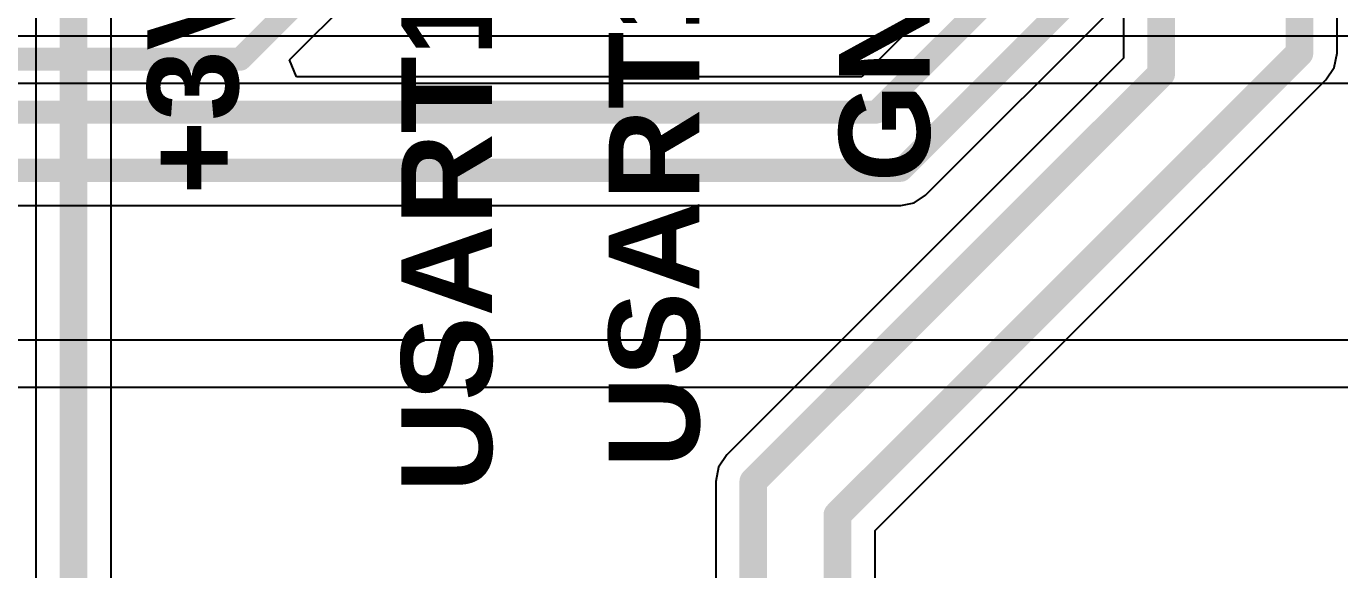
# Model space of a CAD drawing. Header units: inches. Extents: x 0 to 5401, y 0 to 5414.
# Drawn here: x 71.21 to 85.69, y 39.56 to 45.55 of the extents above; entities that cross this region are included whole.
import ezdxf

# ---------------------------------------------------------------- set-up
doc = ezdxf.new("R2010")
doc.units = ezdxf.units.IN
for name, color, linetype in [('Bottom Layer', 5, 'Continuous'), ('Layer 2', 76, 'Continuous'), ('Top Layer', 1, 'Continuous'), ('Top Overlay', 2, 'Continuous')]:
    doc.layers.add(name, color=color, linetype=linetype)
doc.styles.add('Arial_Bold', font='', dxfattribs={"height": 0.2})
doc.styles.get('Arial_Bold').set_extended_font_data('Arial', bold=True)

msp = doc.modelspace()

# ---------------------------------------------------------------- linework, layer by layer
at = {"layer": 'Bottom Layer'}
for p, q in [((71.315, 50.844), (71.315, 22.047)), ((85.657, 45.256), (85.657, 49.777)), ((83.304, 48.894), (83.304, 45.199)), ((72.144, 21.875), (72.144, 46.12)), ((83.304, 45.199), (78.929, 40.824)), ((85.625, 45.098), (85.657, 45.256)), ((85.535, 44.963), (85.625, 45.098)), ((80.564, 39.991), (85.535, 44.963)), ((78.839, 40.69), (78.808, 40.531)), ((78.929, 40.824), (78.839, 40.69)), ((78.808, 40.531), (78.808, 19.272)), ((80.564, 30.803), (80.564, 39.991))]:
    msp.add_line(p, q, dxfattribs=at)
for points in [[(71.73, 21.875, 0.305, 0.305, 0), (71.73, 50.844, 0.305, 0.305, 0)], [(85.242, 45.256, 0.305, 0.305, 0), (85.242, 49.777, 0.305, 0.305, 0)], [(83.718, 45.028, 0.305, 0.305, 0), (83.718, 49.066, 0.305, 0.305, 0)], [(80.149, 40.163, 0.305, 0.305, 0), (85.242, 45.256, 0.305, 0.305, 0)], [(79.222, 40.531, 0.305, 0.305, 0), (83.718, 45.028, 0.305, 0.305, 0)], [(79.222, 19.272, 0.305, 0.305, 0), (79.222, 40.531, 0.305, 0.305, 0)], [(80.149, 30.632, 0.305, 0.305, 0), (80.149, 40.163, 0.305, 0.305, 0)]]:
    msp.add_lwpolyline(points, format="xyseb", dxfattribs=at)
for points in [[(85.166, 45.256, 0.152, 0.152, 1), (85.319, 45.256, 0.152, 0.152, 1)], [(85.166, 45.256, 0.152, 0.152, 1), (85.319, 45.256, 0.152, 0.152, 1)], [(83.642, 45.028, 0.152, 0.152, 1), (83.795, 45.028, 0.152, 0.152, 1)], [(83.642, 45.028, 0.152, 0.152, 1), (83.795, 45.028, 0.152, 0.152, 1)], [(79.146, 40.531, 0.152, 0.152, 1), (79.298, 40.531, 0.152, 0.152, 1)], [(79.146, 40.531, 0.152, 0.152, 1), (79.298, 40.531, 0.152, 0.152, 1)], [(80.073, 40.163, 0.152, 0.152, 1), (80.226, 40.163, 0.152, 0.152, 1)], [(80.073, 40.163, 0.152, 0.152, 1), (80.226, 40.163, 0.152, 0.152, 1)]]:
    msp.add_lwpolyline(points, format="xyseb", close=True, dxfattribs=at)
at = {"layer": 'Layer 2'}
for p, q in [((108.052, 45.444), (34.68, 45.444)), ((34.68, 44.926), (108.052, 44.926))]:
    msp.add_line(p, q, dxfattribs=at)
at = {"layer": 'Top Layer'}
for p, q in [((81.958, 46.533), (80.42, 44.995)), ((74.111, 45.183), (74.799, 45.871)), ((81.122, 43.689), (83.265, 45.831)), ((74.189, 44.995), (74.111, 45.183)), ((80.42, 44.995), (74.189, 44.995)), ((80.848, 43.575), (80.996, 43.604)), ((80.996, 43.604), (81.122, 43.689)), ((46.812, 43.575), (80.848, 43.575)), ((144.17, 42.091), (32.776, 42.091)), ((29.642, 41.573), (144.17, 41.573))]:
    msp.add_line(p, q, dxfattribs=at)
for points in [[(80.581, 44.606, 0.254, 0.254, 0), (82.347, 46.372, 0.254, 0.254, 0)], [(73.568, 45.189, 0.254, 0.254, 0), (74.525, 46.146, 0.254, 0.254, 0)], [(80.848, 43.963, 0.254, 0.254, 0), (82.99, 46.106, 0.254, 0.254, 0)], [(47.551, 45.189, 0.254, 0.254, 0), (73.568, 45.189, 0.254, 0.254, 0)], [(47.079, 44.606, 0.254, 0.254, 0), (80.581, 44.606, 0.254, 0.254, 0)], [(46.812, 43.963, 0.254, 0.254, 0), (80.848, 43.963, 0.254, 0.254, 0)]]:
    msp.add_lwpolyline(points, format="xyseb", dxfattribs=at)
for points in [[(73.504, 45.189, 0.127, 0.127, 1), (73.631, 45.189, 0.127, 0.127, 1)], [(73.504, 45.189, 0.127, 0.127, 1), (73.631, 45.189, 0.127, 0.127, 1)], [(80.518, 44.606, 0.127, 0.127, 1), (80.645, 44.606, 0.127, 0.127, 1)], [(80.518, 44.606, 0.127, 0.127, 1), (80.645, 44.606, 0.127, 0.127, 1)], [(80.784, 43.963, 0.127, 0.127, 1), (80.911, 43.963, 0.127, 0.127, 1)], [(80.784, 43.963, 0.127, 0.127, 1), (80.911, 43.963, 0.127, 0.127, 1)]]:
    msp.add_lwpolyline(points, format="xyseb", close=True, dxfattribs=at)

# ---------------------------------------------------------------- texts
at = {"layer": 'Top Overlay', "style": 'Arial_Bold'}
for s, p in [('USART1-RX', (78.628, 40.68)), ('USART1-TX', (76.342, 40.411)), ('+3V3', (73.544, 43.693)), ('GND', (81.168, 43.831))]:
    msp.add_text(s, height=1, rotation=90, dxfattribs=at).set_placement(p)

doc.saveas('drawing.dxf')
